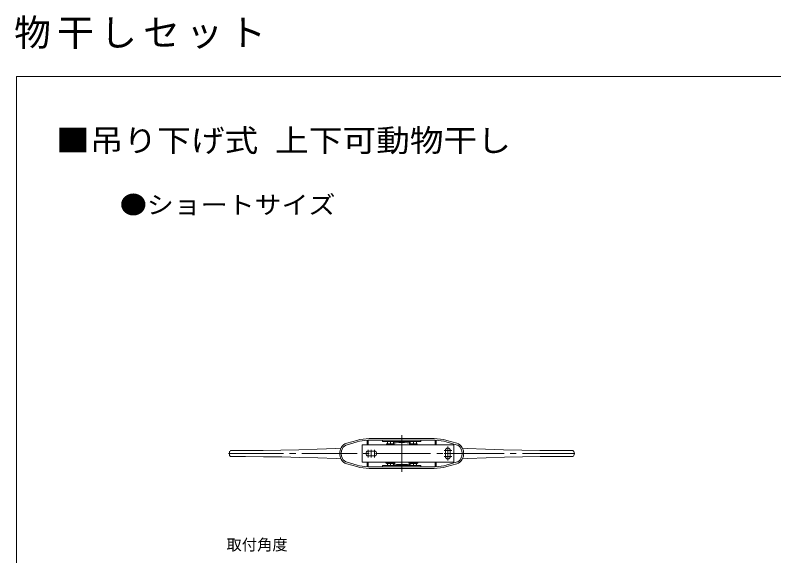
# Model space of a CAD drawing. Units: millimetres, scale not verified. Extents: x -2375 to -393, y -1680 to 1520.
# Drawn here: x -2375 to -1384, y 814 to 1520 of the extents above; entities that cross this region are included whole.
import ezdxf
from ezdxf.enums import TextEntityAlignment as Align

# ---------------------------------------------------------------- set-up
doc = ezdxf.new("R2010")
doc.units = ezdxf.units.MM
doc.header["$LTSCALE"] = 8
doc.linetypes.add('CHAIN2', pattern=[12, 9, -1, 1, -1])
doc.layers.add('0-1_USER1', color=4, linetype='Continuous')
for name, color, linetype, lineweight in [('0-2_YKK_ZWAK', 7, 'Continuous', 9), ('0-4_YKK_13', 4, 'Continuous', 9), ('0-5_YKK_12', 2, 'CHAIN2', 9)]:
    doc.layers.add(name, color=color, linetype=linetype, lineweight=lineweight)
doc.styles.add('ＭＳ ゴシック', font='')
doc.styles.get('ＭＳ ゴシック').set_extended_font_data('MS Gothic')

msp = doc.modelspace()

# ---------------------------------------------------------------- linework, layer by layer
at = {"layer": '0-2_YKK_ZWAK'}
for p, q in [((-2373.067, -1680), (-2373.067, 1440)), ((-2373.067, 1440), (-393.067, 1440))]:
    msp.add_line(p, q, dxfattribs=at)
at = {"layer": '0-4_YKK_13'}
for p, q in [((-1928.571, 964.703), (-1941.658, 960.952)), ((-1928.017, 962.781), (-1941.104, 959.03)), ((-1914.736, 959.548), (-1914.736, 961.548)), ((-1913.536, 961.548), (-1913.536, 959.548)), ((-1912.092, 967.047), (-1827.636, 967.047)), ((-1912.092, 965.047), (-1827.636, 965.047)), ((-1894.864, 963.047), (-1894.864, 965.047)), ((-1894.864, 963.047), (-1844.864, 963.047)), ((-1888.574, 963.047), (-1888.574, 960.047)), ((-1884.574, 963.047), (-1884.574, 960.047)), ((-1880.574, 963.047), (-1880.574, 960.047)), ((-1879.864, 961.173), (-1880.574, 960.95)), ((-1880.136, 961.088), (-1880.574, 960.939)), ((-1879.864, 963.047), (-1879.864, 961.184)), ((-1859.864, 963.047), (-1859.864, 961.186)), ((-1858.574, 960.738), (-1859.864, 961.173)), ((-1858.574, 963.047), (-1858.574, 960.047)), ((-1854.574, 963.047), (-1854.574, 960.047)), ((-1850.574, 963.047), (-1850.574, 960.047)), ((-1844.864, 963.047), (-1844.864, 965.047)), ((-1826.064, 961.548), (-1826.064, 959.548)), ((-1824.864, 959.548), (-1824.864, 961.548)), ((-1811.582, 962.781), (-1798.495, 959.03)), ((-1811.029, 964.703), (-1797.942, 960.952)), ((-2092.326, 951.547), (-2076.915, 951.547)), ((-2089.826, 951.547), (-2076.924, 951.547)), ((-2076.915, 951.547), (-2073.636, 951.549)), ((-1913.536, 959.548), (-1914.736, 959.548)), ((-1879.574, 960.047), (-1879.574, 959.047)), ((-1849.574, 960.047), (-1849.574, 959.047)), ((-1826.064, 959.548), (-1824.864, 959.548)), ((-1812.647, 951.547), (-1812.647, 943.547)), ((-1806.447, 951.547), (-1806.447, 943.547)), ((-1801.547, 959.047), (-1801.547, 936.047)), ((-1666.016, 951.549), (-1662.737, 951.547)), ((-1662.737, 951.547), (-1647.236, 951.547)), ((-1662.671, 951.547), (-1649.826, 951.547)), ((-2094.736, 949.047), (-2094.736, 946.047)), ((-2076.915, 943.547), (-2092.326, 943.547)), ((-2076.981, 943.547), (-2089.826, 943.547)), ((-2073.636, 943.546), (-2076.915, 943.547)), ((-1913.547, 950.647), (-1905.547, 950.647)), ((-1913.547, 944.447), (-1905.547, 944.447)), ((-1662.737, 943.547), (-1666.016, 943.546)), ((-1647.236, 943.547), (-1662.737, 943.547)), ((-1649.826, 943.547), (-1662.728, 943.547)), ((-1644.736, 946.047), (-1644.736, 949.047)), ((-1941.658, 934.142), (-1928.571, 930.391)), ((-1941.104, 936.064), (-1928.017, 932.313)), ((-1914.736, 935.547), (-1913.536, 935.547)), ((-1914.736, 933.547), (-1914.736, 935.547)), ((-1913.536, 935.547), (-1913.536, 933.547)), ((-1894.864, 932.047), (-1894.864, 930.047)), ((-1894.864, 932.047), (-1844.864, 932.047)), ((-1890.574, 935.347), (-1890.574, 936.047)), ((-1888.574, 934.193), (-1890.574, 935.347)), ((-1878.574, 935.347), (-1890.574, 935.347)), ((-1884.574, 932.047), (-1884.574, 934.55)), ((-1880.574, 932.047), (-1880.574, 934.55)), ((-1879.864, 933.796), (-1879.864, 932.047)), ((-1860.574, 935.347), (-1860.574, 936.047)), ((-1848.574, 935.347), (-1860.574, 935.347)), ((-1858.574, 934.193), (-1860.574, 935.347)), ((-1859.864, 933.695), (-1859.864, 932.047)), ((-1858.574, 932.047), (-1858.574, 934.55)), ((-1854.574, 932.047), (-1854.574, 934.55)), ((-1850.574, 932.047), (-1850.574, 934.55)), ((-1844.864, 932.047), (-1844.864, 930.047)), ((-1826.064, 935.547), (-1826.064, 933.547)), ((-1824.864, 935.547), (-1826.064, 935.547)), ((-1824.864, 933.547), (-1824.864, 935.547)), ((-1798.495, 936.064), (-1811.582, 932.313)), ((-1797.942, 934.142), (-1811.029, 930.391)), ((-1912.092, 930.047), (-1827.636, 930.047)), ((-1827.636, 928.047), (-1912.092, 928.047))]:
    msp.add_line(p, q, dxfattribs=at)
for points in [[(-1914.736, 964.981), (-1914.736, 961.548), (-1913.536, 961.548), (-1913.536, 965.026)], [(-1879.864, 961.173), (-1878.489, 961.432), (-1877.083, 961.581)], [(-1862.645, 961.581), (-1861.238, 961.432), (-1859.864, 961.173)], [(-1824.864, 964.981), (-1824.864, 961.548), (-1826.064, 961.548), (-1826.064, 965.026)], [(-2073.636, 951.549), (-2050.748, 951.672), (-2027.582, 951.99), (-2004.22, 952.508), (-1980.187, 953.25), (-1956.037, 954.206), (-1949.195, 954.537)], [(-1801.547, 959.047), (-1921.547, 959.047), (-1921.547, 936.047), (-1801.547, 936.047)], [(-1889.574, 959.047), (-1889.574, 960.047), (-1879.574, 960.047)], [(-1859.574, 959.047), (-1859.574, 960.047), (-1849.574, 960.047)], [(-1790.403, 954.532), (-1784.134, 954.229), (-1760.5, 953.286), (-1736.975, 952.55), (-1713.092, 952.009), (-1689.409, 951.677), (-1666.016, 951.549)], [(-1949.196, 940.559), (-1955.518, 940.866), (-1979.152, 941.809), (-2002.677, 942.545), (-2026.561, 943.086), (-2050.243, 943.418), (-2073.636, 943.546)], [(-1666.016, 943.546), (-1688.904, 943.422), (-1712.07, 943.104), (-1735.432, 942.586), (-1759.465, 941.845), (-1783.616, 940.889), (-1790.369, 940.562)], [(-1913.536, 930.069), (-1913.536, 933.547), (-1914.736, 933.547), (-1914.736, 930.114)], [(-1888.574, 932.047), (-1888.574, 934.55), (-1886.432, 934.195), (-1884.574, 934.55)], [(-1884.574, 934.55), (-1882.432, 934.195), (-1880.574, 934.55)], [(-1878.574, 936.047), (-1878.574, 935.347), (-1880.574, 934.193)], [(-1880.551, 934.036), (-1880.529, 934.028), (-1877.932, 933.476), (-1876.773, 933.361)], [(-1862.374, 933.361), (-1859.464, 933.801), (-1858.614, 934.089)], [(-1858.574, 934.55), (-1856.432, 934.195), (-1854.574, 934.55)], [(-1854.574, 934.55), (-1852.432, 934.195), (-1850.574, 934.55)], [(-1848.574, 936.047), (-1848.574, 935.347), (-1850.574, 934.193)], [(-1826.064, 930.069), (-1826.064, 933.547), (-1824.864, 933.547), (-1824.864, 930.114)]]:
    msp.add_lwpolyline(points, dxfattribs=at)
for centre, radius, start, end in [((-1911.964, 907.047), 60, 90, 106.06802), ((-1911.964, 907.047), 58, 92.73911, 106.06802), ((-1911.964, 907.047), 58, 90, 91.55283), ((-1869.864, 852.948), 108.873, 86.19801, 93.80197), ((-1827.636, 907.047), 60, 73.93196, 90), ((-1827.636, 907.047), 58, 88.44716, 90), ((-1827.636, 907.047), 58, 73.93196, 87.26088), ((-2092.236, 949.047), 2.5, 90, 180), ((-1934.779, 947.547), 16.021, 152.22395, 207.77603), ((-1938.337, 949.421), 12, 106.06802, 152.22395), ((-1934.779, 947.547), 14.021, 152.22395, 207.77603), ((-1938.337, 949.421), 10, 106.06802, 152.22395), ((-1809.547, 951.547), 3.1, 0, 180), ((-1801.263, 949.421), 10, 27.77603, 73.93196), ((-1801.263, 949.421), 12, 27.77603, 73.93196), ((-1804.821, 947.547), 14.021, 332.22395, 27.77603), ((-1804.821, 947.547), 16.021, 332.22395, 27.77603), ((-1647.236, 949.047), 2.5, 0, 90), ((-2092.236, 946.047), 2.5, 180, 270), ((-1913.547, 947.547), 3.1, 90, 270), ((-1905.547, 947.547), 3.1, 270, 90), ((-1809.547, 943.547), 3.1, 180, 0), ((-1647.236, 946.047), 2.5, 270, 0), ((-1938.337, 945.674), 12, 207.77603, 253.93196), ((-1938.337, 945.674), 10, 207.77603, 253.93196), ((-1911.964, 988.047), 58, 253.93196, 267.26088), ((-1869.574, 1041.213), 108.091, 266.18085, 273.81914), ((-1827.636, 988.047), 58, 272.73911, 286.06802), ((-1801.263, 945.674), 10, 286.06802, 332.22395), ((-1801.263, 945.674), 12, 286.06802, 332.22395), ((-1911.964, 988.047), 60, 253.93196, 270), ((-1911.964, 988.047), 58, 268.44716, 270), ((-1827.636, 988.047), 60, 270, 286.06802), ((-1827.636, 988.047), 58, 270, 271.55283)]:
    msp.add_arc(centre, radius, start, end, dxfattribs=at)
at = {"layer": '0-5_YKK_12'}
for p, q in [((-1869.8, 971.309), (-1869.8, 923.785)), ((-1913.547, 942.547), (-1913.547, 952.547)), ((-1909.547, 942.547), (-1909.547, 952.547)), ((-1905.547, 942.547), (-1905.547, 952.547)), ((-1804.547, 951.547), (-1814.547, 951.547)), ((-1809.547, 938.239), (-1809.547, 956.855)), ((-2096.142, 947.547), (-1643.558, 947.547)), ((-1814.547, 947.547), (-1804.547, 947.547)), ((-1804.547, 943.547), (-1814.547, 943.547))]:
    msp.add_line(p, q, dxfattribs=at)

# ---------------------------------------------------------------- texts
at = {"layer": '0-1_USER1', "color": 3, "style": 'ＭＳ ゴシック', "width": 1.1}
msp.add_text('■吊り下げ式 上下可動物干し', height=29.33, dxfattribs=at).set_placement((-2321.193, 1332.985), align=Align.BOTTOM_LEFT)
at = {"layer": '0-1_USER1', "color": 7, "style": 'ＭＳ ゴシック', "width": 1.1}
msp.add_text('●ショートサイズ', height=23.46, dxfattribs=at).set_placement((-2237.914, 1253.647), align=Align.BOTTOM_LEFT)
at = {"layer": '0-1_USER1', "style": 'ＭＳ ゴシック'}
msp.add_text('取付角度', height=14.66, dxfattribs=at).set_placement((-2098.708, 816.674), align=Align.BOTTOM_LEFT)
at = {"layer": '0-1_USER1', "color": 3, "insert": (-2376, 1476), "char_height": 35.19, "attachment_point": 7, "style": 'ＭＳ ゴシック'}
msp.add_mtext('\\T1.17;物干しセット', dxfattribs=at)

doc.saveas('drawing.dxf')
